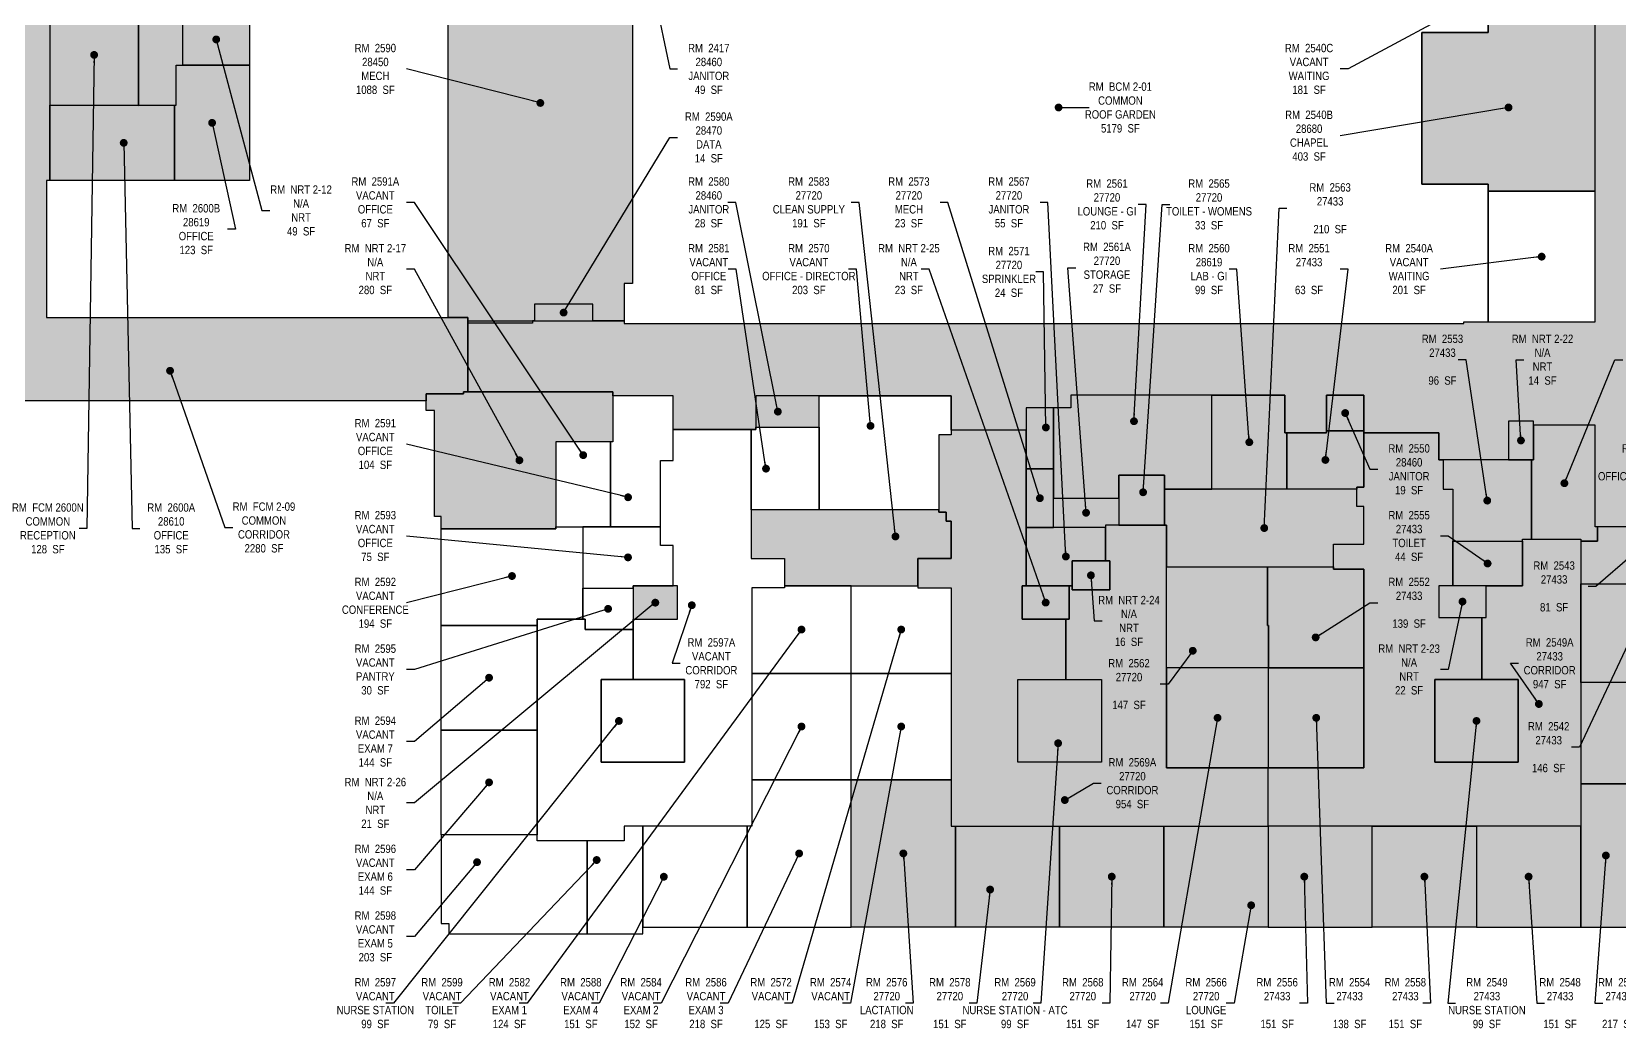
# Model space of a CAD drawing. Header units: inches. Extents: x -4222 to 2607, y 4310 to 7189.
# Drawn here: x -1211 to 1074, y 4310 to 5744 of the extents above; entities that cross this region are included whole.
import ezdxf

# ---------------------------------------------------------------- set-up
doc = ezdxf.new("R2010")
doc.units = ezdxf.units.IN
doc.header["$MEASUREMENT"] = 0
for name, color, linetype in [('0-LABEL', 3, 'Continuous'), ('1-NRT', 200, 'Continuous'), ('1-NRT-PTN', 253, 'Continuous'), ('2-BCM', 140, 'Continuous'), ('3-FCM', 190, 'Continuous'), ('3-FCM-PTN', 9, 'Continuous'), ('4-OCC', 6, 'Continuous'), ('4-OCC-PTN', 95, 'Continuous'), ('4-VACANT', 60, 'Continuous')]:
    doc.layers.add(name, color=color, linetype=linetype)
doc.styles.add('ArialN', font='ARIALN.TTF')
doc.dimstyles.new('AB-120', dxfattribs={"dimscale": 120, "dimtxt": 0.125, "dimasz": 0.09375, "dimexe": 0.0625, "dimexo": 0.125, "dimgap": 0.375, "dimtad": 0, "dimtih": 1, "dimtoh": 1, "dimdec": 4, "dimrnd": 0.0625, "dimzin": 0, "dimdsep": 46, "dimlunit": 4, "dimtxsty": 'ArialN', "dimblk": 'ARCHTICK', "dimcen": 0.09375, "dimclrd": 256, "dimclre": 256, "dimclrt": 256, "dimadec": 0, "dimazin": 0, "dimtfac": 1, "dimtdec": 4, "dimtofl": 0, "dimtmove": 2, "dimatfit": 3, "dimldrblk": 'DOT', "dimfxl": 0, "dimfrac": 2, "dimtolj": 1, "dimtzin": 0, "dimlwd": -1, "dimlwe": -1, "dimarcsym": 0})

# ---------------------------------------------------------------- blocks, each defined once
blk = doc.blocks.new('_ArchTick')
at = {"const_width": 0.15}
blk.add_lwpolyline([(-0.5, -0.5), (0.5, 0.5)], dxfattribs=at)
blk = doc.blocks.new('_Dot')
at = {"lineweight": -2}
blk.add_line((-0.5, 0), (-1, 0), dxfattribs=at)
at = {"const_width": 0.5}
blk.add_lwpolyline([(-0.25, 0, 1), (0.25, 0, 1)], format="xyb", close=True, dxfattribs=at)

msp = doc.modelspace()

# ---------------------------------------------------------------- hatches: boundary and pattern name
at = {"layer": '1-NRT-PTN'}
for points in [[(-897.8, 5695.5), (-993.8, 5695.5), (-993.8, 5769.5), (-897.8, 5769.5)], [(-622.1, 5028.5), (-622.1, 5046.3), (-631.8, 5046.3), (-631.8, 5198.5), (-643.8, 5198.5), (-643.8, 5222.5), (-589.8, 5222.5), (-589.8, 5225.5), (-375.1, 5225.5), (-375.1, 5153.5), (-457.1, 5153.5), (-457.1, 5028.5)], [(950.2, 5127.5), (950.2, 5183.5), (914.2, 5183.5), (914.2, 5127.5)], [(340.2, 4982.5), (286.2, 4982.5), (286.2, 4940.5), (340.2, 4940.5)], [(-282.1, 4898.2), (-282.1, 4946.2), (-345.6, 4946.2), (-345.6, 4898.2)], [(214.2, 4946.5), (214.2, 4898.2), (281.9, 4898.2), (281.9, 4946.5)], [(881.9, 4946.5), (814.2, 4946.5), (814.2, 4900.8), (881.9, 4900.8)]]:
    msp.add_hatch(color=256, dxfattribs=at).paths.add_polyline_path(points)
at = {"layer": '3-FCM-PTN'}
for points in [[(1150.2, 5945.5), (1144.2, 5945.5), (1144.2, 5737.6), (1174.2, 5737.6), (1174.2, 5626.5), (1180.2, 5626.5), (1180.2, 5514.5), (1147.2, 5514.5), (1147.2, 5322.3), (1143.8, 5322.3), (1143.8, 5137.5), (1195.3, 5137.5), (1195.3, 5031.5), (1039.2, 5031.5), (1039.2, 5177.5), (950.2, 5177.5), (950.2, 5183.5), (914.2, 5183.5), (914.2, 5127.5), (814.2, 5127.5), (814.2, 5166.5), (706.2, 5166.5), (706.2, 5220.5), (652.2, 5220.5), (652.2, 5166.5), (592.2, 5166.5), (592.2, 5220.5), (284.2, 5220.5), (284.2, 5202.5), (220.2, 5202.5), (220.2, 5170.5), (112.2, 5170.5), (112.2, 5219.5), (-169.1, 5219.5), (-169.1, 5171.5), (-288.1, 5171.5), (-288.1, 5219.5), (-375.1, 5219.5), (-375.1, 5225.5), (-583.8, 5225.5), (-583.8, 5327.5), (-358.8, 5327.5), (-358.8, 5323.8), (850.2, 5323.8), (850.2, 5326), (1039.2, 5326), (1039.2, 6080.5), (1150.2, 6080.5)], [(-1057.8, 5782.5), (-1057.8, 5637.8), (-1003.3, 5637.8), (-1003.3, 5695.5), (-993.8, 5695.5), (-993.8, 5769.5), (-1003.3, 5769.5), (-1003.3, 5891), (-1095.9, 5891), (-1095.9, 5883.4), (-1185.3, 5883.4), (-1185.3, 5782.5)], [(-1185.3, 5782.5), (-1185.3, 5637.8), (-1057.8, 5637.8), (-1057.8, 5782.5)]]:
    msp.add_hatch(color=256, dxfattribs=at).paths.add_polyline_path(points)
h = msp.add_hatch(color=256, dxfattribs=at)
edge = h.paths.add_edge_path()
edge.add_line((-2394.8, 5869.9), (-2333.3, 5869.9))
edge.add_line((-2333.3, 5869.9), (-2333.3, 5882.9))
edge.add_line((-2333.3, 5882.9), (-1949.8, 5882.9))
edge.add_line((-1949.8, 5882.9), (-1949.8, 5869.9))
edge.add_line((-1949.8, 5869.9), (-1881.4, 5869.9))
edge.add_line((-1881.4, 5869.9), (-1881.4, 5883.4))
edge.add_line((-1881.4, 5883.4), (-1251.2, 5883.4))
edge.add_line((-1251.2, 5883.4), (-1251.2, 5892.6))
edge.add_line((-1251.2, 5892.6), (-1182.6, 5892.6))
edge.add_line((-1182.6, 5892.6), (-1182.6, 5883.4))
edge.add_line((-1182.6, 5883.4), (-1185.3, 5883.4))
edge.add_line((-1185.3, 5883.4), (-1185.3, 5782.5))
edge.add_line((-1185.3, 5782.5), (-1185.3, 5529.5))
edge.add_line((-1185.3, 5529.5), (-1190.3, 5529.5))
edge.add_line((-1190.3, 5529.5), (-1190.3, 5332.5))
edge.add_line((-1190.3, 5332.5), (-583.8, 5332.5))
edge.add_line((-583.8, 5332.5), (-583.8, 5225.5))
edge.add_line((-583.8, 5225.5), (-589.8, 5225.5))
edge.add_line((-589.8, 5225.5), (-589.8, 5222.5))
edge.add_line((-589.8, 5222.5), (-643.8, 5222.5))
edge.add_line((-643.8, 5222.5), (-643.8, 5212.5))
edge.add_line((-643.8, 5212.5), (-1286.3, 5212.5))
edge.add_line((-1286.3, 5212.5), (-1286.3, 5528.2))
edge.add_line((-1286.3, 5528.2), (-1291.3, 5528.2))
edge.add_line((-1291.3, 5528.2), (-1291.3, 5755.4))
edge.add_arc((-1313.8, 5751.6), 22.8, 9.5216, 91.3591)
edge.add_line((-1314.3, 5774.4), (-1881.4, 5774.4))
edge.add_line((-1881.4, 5774.4), (-1881.4, 5786.9))
edge.add_line((-1881.4, 5786.9), (-1949.8, 5786.9))
edge.add_line((-1949.8, 5786.9), (-1949.8, 5773.9))
edge.add_line((-1949.8, 5773.9), (-2333.3, 5773.9))
edge.add_line((-2333.3, 5773.9), (-2333.3, 5786.9))
edge.add_line((-2333.3, 5786.9), (-2394.8, 5786.9))
edge.add_line((-2394.8, 5786.9), (-2394.8, 5869.9))
at = {"layer": '4-OCC-PTN'}
for color, points in [(55, [(-611.8, 5332.5), (-611.8, 5927.5), (-346.8, 5927.5), (-346.8, 5381.5), (-358.8, 5381.5), (-358.8, 5327.5), (-403.8, 5327.5), (-403.8, 5351.5), (-487.8, 5351.5), (-487.8, 5327.5), (-490.8, 5327.5), (-490.8, 5324.5), (-583.8, 5324.5), (-583.8, 5332.5)]), (132, [(1039.2, 5755.2), (884.9, 5755.2), (884.9, 5753.3), (884.9, 5742.6), (789.4, 5742.6), (789.4, 5524.4), (884.9, 5524.4), (884.9, 5514), (1039.2, 5514)]), (181, [(-1003.3, 5695.5), (-897.8, 5695.5), (-897.8, 5529.5), (-1005.8, 5529.5), (-1005.8, 5637.8), (-1003.3, 5637.8)]), (31, [(-1005.8, 5637.8), (-1005.8, 5529.5), (-1185.3, 5529.5), (-1185.3, 5637.8), (-1057.8, 5637.5), (-1038.3, 5637.8)]), (62, [(-487.8, 5351.5), (-487.8, 5327.5), (-403.8, 5327.5), (-403.8, 5351.5)]), (201, [(-169.1, 5219.5), (-169.1, 5174.5), (-78.1, 5174.5), (-78.1, 5219.5)]), (33, [(487.2, 5220.5), (284.2, 5220.5), (284.2, 5202.5), (259.2, 5202.5), (259.2, 5072.5), (353.2, 5072.5), (353.2, 5105.5), (419.2, 5105.5), (419.2, 5085.5), (487.2, 5085.5)]), (181, [(595.2, 5166.5), (595.2, 5085.5), (487.2, 5085.5), (487.2, 5220.5), (592.2, 5220.5), (592.2, 5166.5)]), (201, [(706.2, 5220.5), (706.2, 5169.5), (652.2, 5169.5), (652.2, 5220.5)]), (33, [(259.2, 5202.5), (220.2, 5202.5), (220.2, 5114.5), (259.2, 5114.5)]), (33, [(220.2, 5114.5), (220.2, 5030.5), (259.2, 5030.5), (259.2, 5114.5)]), (33, [(419.2, 5105.5), (353.2, 5105.5), (353.2, 5033.5), (419.2, 5033.5)]), (33, [(104.9, 5052.5), (94.2, 5052.5), (94.2, 5055.5), (-175.8, 5055.5), (-175.8, 4985.5), (-127.8, 4985.5), (-127.8, 4946.5), (64.2, 4946.5), (64.2, 4985.5), (112.2, 4985.5), (112.2, 5039.5), (104.9, 5039.5)]), (33, [(353.2, 5033.5), (334.2, 5033.5), (334.2, 5030.5), (259.2, 5030.5), (259.2, 5072.5), (353.2, 5072.5)]), (33, [(334.2, 4982.5), (334.2, 5030.5), (220.2, 5030.5), (220.2, 4946.5), (286.2, 4946.5), (286.2, 4982.5)]), (33, [(422.2, 4828.5), (422.2, 4973.5), (567.2, 4973.5), (567.2, 4889.5), (568.7, 4889.5), (568.7, 4828.5)]), (33, [(568.7, 4684.5), (568.7, 4828.5), (422.2, 4828.5), (422.2, 4684.5)]), (33, [(208.2, 4811.5), (328.2, 4811.5), (328.2, 4692.5), (208.2, 4692.5)]), (33, [(-31.8, 4667.5), (112.2, 4667.5), (112.2, 4600.7), (118.2, 4600.7), (118.2, 4455.3), (-31.8, 4455.3)]), (33, [(118.2, 4600.7), (268.2, 4600.7), (268.2, 4455.3), (118.2, 4455.3)]), (33, [(418.2, 4455.3), (268.2, 4455.3), (268.2, 4600.7), (418.2, 4600.7)]), (33, [(418.2, 4600.7), (568.2, 4600.7), (568.2, 4455.3), (418.2, 4455.3)])]:
    msp.add_hatch(color=color, dxfattribs=at).paths.add_polyline_path(points)
h = msp.add_hatch(color=33, dxfattribs=at)
h.dxf.hatch_style = 1
h.paths.add_polyline_path([(220.2, 4946.5), (220.2, 5170.5), (112.2, 5170.5), (112.2, 5163.5), (94.2, 5163.5), (94.2, 5052.5), (104.9, 5052.5), (104.9, 5039.5), (112.2, 5039.5), (112.2, 4985.5), (64.2, 4985.5), (64.2, 4943.5), (112.2, 4943.5), (112.2, 4600.7), (568.2, 4600.7), (568.2, 4684.5), (422.2, 4684.5), (422.2, 5033.5), (334.2, 5033.5), (334.2, 4982.5), (340.2, 4982.5), (340.2, 4940.5), (286.2, 4940.5), (286.2, 4946.5), (281.9, 4946.5), (281.9, 4898.2), (277.2, 4898.2), (277.2, 4811.5), (328.2, 4811.5), (328.2, 4692.5), (208.2, 4692.5), (208.2, 4811.5), (277.1, 4811.5), (277.1, 4898.2), (214.2, 4898.2), (214.2, 4946.5)])
h = msp.add_hatch(color=245, dxfattribs=at)
h.dxf.hatch_style = 1
h.paths.add_polyline_path([(875.9, 4900.8), (814.2, 4900.8), (814.2, 4946.5), (834.2, 4946.5), (834.2, 5085.5), (820.2, 5085.5), (820.2, 5127.5), (814.2, 5127.5), (814.2, 5166.5), (706.2, 5166.5), (706.2, 5088.5), (696.2, 5088.5), (696.2, 5060.5), (706.2, 5060.5), (706.2, 5006.5), (662.2, 5006.5), (662.2, 4970.5), (706.2, 4970.5), (706.2, 4684.5), (568.2, 4684.5), (568.2, 4600.7), (1018.2, 4600.7), (1018.2, 5013.5), (934.2, 5013.5), (934.2, 4946.5), (881.9, 4946.5), (881.9, 4900.8), (875.9, 4900.8), (875.9, 4811.5), (928.2, 4811.5), (928.2, 4692.5), (808.2, 4692.5), (808.2, 4811.5), (875.9, 4811.5)])
h = msp.add_hatch(color=245, dxfattribs=at)
h.dxf.hatch_style = 1
h.paths.add_polyline_path([(706.2, 5169.5), (652.2, 5169.5), (652.2, 5166.5), (595.2, 5166.5), (595.2, 5085.5), (696.2, 5085.5), (696.2, 5088.5), (706.2, 5088.5)])
h = msp.add_hatch(color=245, dxfattribs=at)
h.dxf.hatch_style = 1
h.paths.add_polyline_path([(1039.2, 5177.5), (950.2, 5177.5), (950.2, 5127.5), (947.2, 5127.5), (947.2, 5013.5), (1018.2, 5013.5), (1018.2, 5010.5), (1042.2, 5010.5), (1042.2, 5031.5), (1039.2, 5031.5)])
h = msp.add_hatch(color=245, dxfattribs=at)
h.dxf.hatch_style = 1
h.paths.add_polyline_path([(947.2, 5127.5), (820.2, 5127.5), (820.2, 5085.5), (834.2, 5085.5), (834.2, 5010.5), (934.2, 5010.5), (934.2, 5013.5), (947.2, 5013.5)])
h = msp.add_hatch(color=245, dxfattribs=at)
h.dxf.hatch_style = 1
h.paths.add_polyline_path([(662.2, 5006.5), (706.2, 5006.5), (706.2, 5060.5), (696.2, 5060.5), (696.2, 5085.5), (419.2, 5085.5), (419.2, 5033.5), (422.2, 5033.5), (422.2, 4973.5), (662.2, 4973.5)])
h = msp.add_hatch(color=245, dxfattribs=at)
h.dxf.hatch_style = 1
h.paths.add_polyline_path([(1166, 5031.5), (1042.2, 5031.5), (1042.2, 5010.5), (1018.2, 5010.5), (1018.2, 4949.5), (1166, 4949.5)])
h = msp.add_hatch(color=245, dxfattribs=at)
h.dxf.hatch_style = 1
h.paths.add_polyline_path([(934.2, 5010.5), (834.2, 5010.5), (834.2, 4946.5), (934.2, 4946.5)])
h = msp.add_hatch(color=245, dxfattribs=at)
h.dxf.hatch_style = 1
h.paths.add_polyline_path([(706.2, 4970.5), (662.2, 4970.5), (662.2, 4973.5), (567.2, 4973.5), (567.2, 4889.5), (568.7, 4889.5), (568.7, 4828.5), (706.2, 4828.5)])
h = msp.add_hatch(color=245, dxfattribs=at)
h.dxf.hatch_style = 1
h.paths.add_polyline_path([(1169.1, 4879.5), (1161.2, 4879.5), (1161.2, 4932.5), (1166, 4932.5), (1166, 4949.5), (1018.2, 4949.5), (1018.2, 4807.1), (1169.1, 4807.1)])
h = msp.add_hatch(color=245, dxfattribs=at)
h.dxf.hatch_style = 1
h.paths.add_polyline_path([(706.2, 4828.5), (568.7, 4828.5), (568.7, 4684.5), (706.2, 4684.5)])
h = msp.add_hatch(color=245, dxfattribs=at)
h.dxf.hatch_style = 1
h.paths.add_polyline_path([(928.2, 4811.5), (875.9, 4811.5), (808.2, 4811.5), (808.2, 4692.5), (928.2, 4692.5)])
h = msp.add_hatch(color=245, dxfattribs=at)
h.dxf.hatch_style = 1
h.paths.add_polyline_path([(1169.1, 4807.1), (1018.2, 4807.1), (1018.2, 4661.5), (1169, 4661.5)])
h = msp.add_hatch(color=245, dxfattribs=at)
h.dxf.hatch_style = 1
h.paths.add_polyline_path([(1169.5, 4661.5), (1018.2, 4661.5), (1018.2, 4600.7), (1018.2, 4455.3), (1169.5, 4455.3)])
h = msp.add_hatch(color=245, dxfattribs=at)
h.dxf.hatch_style = 1
h.paths.add_polyline_path([(718.2, 4600.7), (568.2, 4600.7), (568.2, 4455.3), (718.2, 4455.3)])
h = msp.add_hatch(color=245, dxfattribs=at)
h.dxf.hatch_style = 1
h.paths.add_polyline_path([(868.2, 4600.7), (718.2, 4600.7), (718.2, 4455.3), (868.2, 4455.3)])
h = msp.add_hatch(color=245, dxfattribs=at)
h.dxf.hatch_style = 1
h.paths.add_polyline_path([(1018.2, 4600.7), (868.2, 4600.7), (868.2, 4455.3), (1018.2, 4455.3)])

# ---------------------------------------------------------------- linework, layer by layer
at = {"layer": '1-NRT'}
for points in [[(-897.8, 5695.5), (-993.8, 5695.5), (-993.8, 5769.5), (-897.8, 5769.5)], [(-622.1, 5028.5), (-622.1, 5046.3), (-631.8, 5046.3), (-631.8, 5198.5), (-643.8, 5198.5), (-643.8, 5222.5), (-589.8, 5222.5), (-589.8, 5225.5), (-375.1, 5225.5), (-375.1, 5153.5), (-457.1, 5153.5), (-457.1, 5028.5)], [(881.9, 4946.5), (814.2, 4946.5), (814.2, 4900.8), (881.9, 4900.8)]]:
    msp.add_lwpolyline(points, close=True, dxfattribs=at)
for points in [[(950.2, 5127.5), (950.2, 5183.5), (914.2, 5183.5), (914.2, 5127.5), (950.2, 5127.5)], [(340.2, 4982.5), (286.2, 4982.5), (286.2, 4940.5), (340.2, 4940.5), (340.2, 4982.5)], [(-282.1, 4898.2), (-282.1, 4946.2), (-282.1, 4946.2), (-345.6, 4946.2), (-345.6, 4946.2), (-345.6, 4898.2), (-282.1, 4898.2)], [(214.2, 4946.5), (214.2, 4898.2), (281.9, 4898.2), (281.9, 4946.5), (214.2, 4946.5)]]:
    msp.add_lwpolyline(points, dxfattribs=at)
at = {"layer": '2-BCM'}
msp.add_lwpolyline([(-346.8, 5945.5), (-346.8, 5945.5), (-346.8, 5945.5), (-346.8, 5381.5), (-358.8, 5381.5), (-358.8, 5323.8), (850.2, 5323.8), (850.2, 5326), (884.9, 5326), (884.9, 5524.4), (789.4, 5524.4), (789.4, 5742.6), (884.9, 5742.6), (885, 5924.6), (892.2, 5924.6), (892.2, 5945.5), (-346.8, 5945.5)], dxfattribs=at)
at = {"layer": '3-FCM'}
for points in [[(1195.3, 5031.5), (1039.2, 5031.5), (1039.2, 5177.5), (950.2, 5177.5), (950.2, 5183.5), (914.2, 5183.5), (914.2, 5127.5), (814.2, 5127.5), (814.2, 5166.5), (706.2, 5166.5), (706.2, 5220.5), (652.2, 5220.5), (652.2, 5166.5), (592.2, 5166.5), (592.2, 5220.5), (284.2, 5220.5), (284.2, 5202.5), (220.2, 5202.5), (220.2, 5170.5), (112.2, 5170.5), (112.2, 5219.5), (-169.1, 5219.5), (-169.1, 5171.5), (-288.1, 5171.5), (-288.1, 5219.5), (-375.1, 5219.5), (-375.1, 5225.5), (-583.8, 5225.5), (-583.8, 5327.5), (-358.8, 5327.5), (-358.8, 5327.5), (-358.8, 5323.8), (-358.8, 5323.8), (850.2, 5323.8), (850.2, 5326), (1039.2, 5326), (1039.2, 6080.5)], [(-1251.2, 5892.6), (-1182.6, 5892.6), (-1182.6, 5883.4), (-1185.3, 5883.4), (-1185.3, 5782.5), (-1185.3, 5529.5), (-1190.3, 5529.5), (-1190.3, 5332.5), (-583.8, 5332.5), (-583.8, 5225.5), (-589.8, 5225.5), (-589.8, 5222.5), (-643.8, 5222.5), (-643.8, 5212.5), (-1286.3, 5212.5)], [(-1185.3, 5782.5), (-1185.3, 5637.8), (-1057.8, 5637.8), (-1057.8, 5782.5), (-1185.3, 5782.5)]]:
    msp.add_lwpolyline(points, dxfattribs=at)
msp.add_lwpolyline([(-1057.8, 5782.5), (-1057.8, 5637.8), (-1003.3, 5637.8), (-1003.3, 5695.5), (-993.8, 5695.5), (-993.8, 5769.5), (-1003.3, 5769.5), (-1003.3, 5891), (-1095.9, 5891), (-1095.9, 5883.4), (-1185.3, 5883.4), (-1185.3, 5782.5)], close=True, dxfattribs=at)
at = {"layer": '3-FCM-PTN'}
for points in [[(-271.8, 4811.5), (-391.8, 4811.5), (-391.8, 4692.5), (-271.8, 4692.5)], [(220.2, 4811.5), (328.2, 4811.5), (328.2, 4692.5), (208.2, 4692.5), (208.2, 4811.5)]]:
    msp.add_lwpolyline(points, close=True, dxfattribs=at)
msp.add_lwpolyline([(808.2, 4811.5), (928.2, 4811.5), (928.2, 4692.5), (808.2, 4692.5), (808.2, 4811.5)], dxfattribs=at)
at = {"layer": '4-OCC'}
for points in [[(-611.8, 5332.5), (-611.8, 5332.5), (-611.8, 5332.5), (-611.8, 5927.5), (-611.8, 5927.5), (-611.8, 5927.5), (-346.8, 5927.5), (-346.8, 5381.5), (-358.8, 5381.5), (-358.8, 5327.5), (-403.8, 5327.5), (-403.8, 5351.5), (-403.8, 5351.5), (-487.8, 5351.5), (-487.8, 5327.5), (-490.8, 5327.5), (-490.8, 5324.5), (-583.8, 5324.5), (-583.8, 5332.5), (-611.8, 5332.5)], [(1039.2, 5755.2), (884.9, 5755.2), (884.9, 5753.3), (884.9, 5753.3), (884.9, 5742.6), (789.4, 5742.6), (789.4, 5524.4), (884.9, 5524.4), (884.9, 5514), (884.9, 5514), (884.9, 5514), (1039.2, 5514)], [(220.2, 4946.5), (220.2, 5170.5), (112.2, 5170.5), (112.2, 5163.5), (94.2, 5163.5), (94.2, 5052.5), (104.9, 5052.5), (104.9, 5039.5), (112.2, 5039.5), (112.2, 4985.5), (64.2, 4985.5), (64.2, 4943.5), (112.2, 4943.5), (112.2, 4600.7), (568.2, 4600.7), (568.2, 4684.5), (422.2, 4684.5), (422.2, 5033.5), (334.2, 5033.5), (334.2, 4982.5), (340.2, 4982.5), (340.2, 4940.5), (286.2, 4940.5), (286.2, 4946.5), (281.9, 4946.5), (281.9, 4898.2), (277.2, 4898.2), (277.2, 4811.5), (328.2, 4811.5), (328.2, 4692.5), (208.2, 4692.5), (208.2, 4811.5), (277.1, 4811.5), (277.1, 4898.2), (214.2, 4898.2), (214.2, 4946.5)], [(820.2, 5085.5), (834.2, 5085.5), (834.2, 4946.5), (814.2, 4946.5), (814.2, 4900.8), (875.9, 4900.8), (875.9, 4811.5), (808.2, 4811.5), (808.2, 4692.5), (928.2, 4692.5), (928.2, 4811.5), (875.9, 4811.5), (875.9, 4900.8), (881.9, 4900.8), (881.9, 4946.5), (934.2, 4946.5), (934.2, 5013.5), (1018.2, 5013.5), (1018.2, 4600.7), (568.2, 4600.7), (568.2, 4684.5), (706.2, 4684.5), (706.2, 4970.5), (662.2, 4970.5), (662.2, 5006.5), (706.2, 5006.5), (706.2, 5060.5), (696.2, 5060.5), (696.2, 5088.5), (706.2, 5088.5), (706.2, 5166.5), (814.2, 5166.5), (814.2, 5127.5), (820.2, 5127.5)], [(947.2, 5127.5), (947.2, 5013.5), (1018.2, 5013.5), (1018.2, 5013.5), (1018.2, 5010.5), (1042.2, 5010.5), (1042.2, 5031.5), (1039.2, 5031.5), (1039.2, 5177.5), (950.2, 5177.5), (950.2, 5127.5)], [(820.2, 5085.5), (834.2, 5085.5), (834.2, 5010.5), (934.2, 5010.5), (934.2, 5013.5), (947.2, 5013.5), (947.2, 5127.5), (820.2, 5127.5)], [(419.2, 5105.5), (353.2, 5105.5), (353.2, 5033.5), (419.2, 5033.5)], [(662.2, 5006.5), (706.2, 5006.5), (706.2, 5060.5), (696.2, 5060.5), (696.2, 5085.5), (419.2, 5085.5), (419.2, 5033.5), (422.2, 5033.5), (422.2, 4973.5), (662.2, 4973.5)], [(104.9, 5052.5), (94.2, 5052.5), (94.2, 5055.5), (-175.8, 5055.5), (-175.8, 4985.5), (-127.8, 4985.5), (-127.8, 4946.5), (64.2, 4946.5), (64.2, 4985.5), (112.2, 4985.5), (112.2, 5039.5), (104.9, 5039.5)], [(1042.2, 5031.5), (1042.2, 5010.5), (1018.2, 5010.5), (1018.2, 4949.5), (1166, 4949.5), (1166, 5031.5)], [(834.2, 5010.5), (934.2, 5010.5), (934.2, 4946.5), (834.2, 4946.5)], [(422.2, 4828.5), (422.2, 4973.5), (567.2, 4973.5), (567.2, 4889.5), (568.7, 4889.5), (568.7, 4828.5)], [(1161.2, 4932.5), (1161.2, 4879.5), (1169.1, 4879.5), (1169.1, 4807.1), (1018.2, 4807.1), (1018.2, 4949.5), (1166, 4949.5), (1166, 4932.5)], [(568.7, 4684.5), (568.7, 4828.5), (422.2, 4828.5), (422.2, 4684.5)], [(568.7, 4684.5), (568.7, 4828.5), (706.2, 4828.5), (706.2, 4684.5)], [(808.2, 4811.5), (808.2, 4692.5), (928.2, 4692.5), (928.2, 4811.5)], [(-31.8, 4667.5), (112.2, 4667.5), (112.2, 4600.7), (118.2, 4600.7), (118.2, 4455.3), (-31.8, 4455.3)], [(1018.2, 4455.3), (1169.5, 4455.3), (1169.5, 4661.5), (1018.2, 4661.5), (1018.2, 4600.7), (1018.2, 4600.7)], [(118.2, 4600.7), (268.2, 4600.7), (268.2, 4455.3), (118.2, 4455.3)], [(418.2, 4455.3), (268.2, 4455.3), (268.2, 4600.7), (418.2, 4600.7)], [(418.2, 4600.7), (568.2, 4600.7), (568.2, 4455.3), (418.2, 4455.3)], [(568.2, 4455.3), (718.2, 4455.3), (718.2, 4600.7), (568.2, 4600.7)], [(718.2, 4600.7), (868.2, 4600.7), (868.2, 4455.3), (718.2, 4455.3)], [(868.2, 4455.3), (1018.2, 4455.3), (1018.2, 4600.7), (868.2, 4600.7)]]:
    msp.add_lwpolyline(points, close=True, dxfattribs=at)
for points in [[(-1003.3, 5695.5), (-897.8, 5695.5), (-897.8, 5529.5), (-1005.8, 5529.5), (-1005.8, 5637.8), (-1003.3, 5637.8), (-1003.3, 5695.5)], [(-1005.8, 5637.8), (-1005.8, 5529.5), (-1185.3, 5529.5), (-1185.3, 5637.8), (-1185.3, 5637.8), (-1185.3, 5637.8), (-1057.8, 5637.5), (-1038.3, 5637.8), (-1005.8, 5637.8)], [(-487.8, 5351.5), (-487.8, 5327.5), (-403.8, 5327.5), (-403.8, 5351.5), (-487.8, 5351.5)], [(-169.1, 5219.5), (-169.1, 5174.5), (-169.1, 5174.5), (-78.1, 5174.5), (-78.1, 5219.5), (-169.1, 5219.5)], [(487.2, 5220.5), (284.2, 5220.5), (284.2, 5202.5), (259.2, 5202.5), (259.2, 5202.5), (259.2, 5072.5), (353.2, 5072.5), (353.2, 5105.5), (419.2, 5105.5), (419.2, 5085.5), (487.2, 5085.5), (487.2, 5220.5)], [(595.2, 5166.5), (595.2, 5085.5), (487.2, 5085.5), (487.2, 5085.5), (487.2, 5220.5), (592.2, 5220.5), (592.2, 5166.5), (595.2, 5166.5)], [(706.2, 5220.5), (706.2, 5169.5), (652.2, 5169.5), (652.2, 5220.5), (706.2, 5220.5)], [(259.2, 5202.5), (220.2, 5202.5), (220.2, 5114.5), (220.2, 5114.5), (259.2, 5114.5), (259.2, 5202.5)], [(696.2, 5085.5), (595.2, 5085.5), (595.2, 5085.5), (595.2, 5166.5), (652.2, 5166.5), (652.2, 5169.5), (706.2, 5169.5), (706.2, 5088.5), (696.2, 5088.5), (696.2, 5085.5)], [(220.2, 5114.5), (220.2, 5030.5), (220.2, 5030.5), (259.2, 5030.5), (259.2, 5114.5), (220.2, 5114.5)], [(353.2, 5033.5), (334.2, 5033.5), (334.2, 5030.5), (259.2, 5030.5), (259.2, 5030.5), (259.2, 5072.5), (259.2, 5072.5), (353.2, 5072.5), (353.2, 5033.5)], [(334.2, 4982.5), (334.2, 5030.5), (220.2, 5030.5), (220.2, 4946.5), (220.2, 4946.5), (286.2, 4946.5), (286.2, 4982.5), (334.2, 4982.5)], [(706.2, 4828.5), (568.7, 4828.5), (568.7, 4889.5), (567.2, 4889.5), (567.2, 4973.5), (662.2, 4973.5), (662.2, 4970.5), (706.2, 4970.5), (706.2, 4828.5)], [(208.2, 4811.5), (328.2, 4811.5), (328.2, 4692.5), (208.2, 4692.5), (208.2, 4811.5)], [(1018.2, 4807.1), (1018.2, 4661.5), (1169, 4661.5), (1169.1, 4807.1), (1018.2, 4807.1)]]:
    msp.add_lwpolyline(points, dxfattribs=at)
at = {"layer": '4-VACANT'}
for points in [[(1039.2, 5514), (884.9, 5514), (884.9, 5326), (1039.2, 5326), (1039.2, 5514)], [(-288.1, 5219.5), (-375.1, 5219.5), (-375.1, 5153.5), (-378.1, 5153.5), (-378.1, 5031.5), (-306.1, 5031.5), (-306.1, 5126.5), (-288.1, 5126.5), (-288.1, 5219.5)], [(94.2, 5055.5), (-78.1, 5055.5), (-78.1, 5055.5), (-78.1, 5219.5), (112.2, 5219.5), (112.2, 5163.5), (94.2, 5163.5), (94.2, 5055.5)], [(-169.1, 5174.5), (-78.1, 5174.5), (-78.1, 5055.5), (-175.8, 5055.5), (-175.8, 5171.5), (-169.1, 5171.5), (-169.1, 5174.5)], [(-378.1, 5153.5), (-457.1, 5153.5), (-457.1, 5031.5), (-378.1, 5031.5), (-378.1, 5153.5)], [(-457.1, 5031.5), (-418.1, 5031.5), (-418.1, 4898.5), (-484.1, 4898.5), (-484.1, 4889.5), (-622.1, 4889.5), (-622.1, 5028.5), (-457.1, 5028.5), (-457.1, 5031.5)], [(-418.1, 5031.5), (-418.1, 4943.2), (-345.6, 4943.2), (-345.6, 4946.2), (-288.1, 4946.2), (-288.1, 5004.2), (-306.1, 5004.2), (-306.1, 5031.5), (-306.1, 5031.5), (-418.1, 5031.5)], [(-174.9, 4820.5), (-174.9, 4667.5), (-31.8, 4667.5), (-31.8, 4820.5), (-174.9, 4820.5)], [(112.2, 4820.5), (112.2, 4667.5), (-31.8, 4667.5), (-31.8, 4820.5), (112.2, 4820.5)]]:
    msp.add_lwpolyline(points, dxfattribs=at)
for points in [[(-288.1, 5126.5), (-288.1, 5171.5), (-175.8, 5171.5), (-175.8, 4985.5), (-127.8, 4985.5), (-127.8, 4943.5), (-174.9, 4943.5), (-174.9, 4600.5), (-358.8, 4600.5), (-358.8, 4579.3), (-484.1, 4579.3), (-484.1, 4898.5), (-414.8, 4898.5), (-414.8, 4883.5), (-345.6, 4883.5), (-345.6, 4811.5), (-391.8, 4811.5), (-391.8, 4692.5), (-271.8, 4692.5), (-271.8, 4811.5), (-345.6, 4811.5), (-345.6, 4898.2), (-282.1, 4898.2), (-282.1, 4946.2), (-288.1, 4946.2), (-288.1, 5004.2), (-306.1, 5004.2), (-306.1, 5126.5)], [(-345.6, 4943.2), (-345.6, 4883.5), (-414.8, 4883.5), (-414.8, 4898.5), (-418.1, 4898.5), (-418.1, 4943.2)], [(-174.9, 4943.5), (-174.9, 4943.5), (-174.9, 4820.5), (-31.8, 4820.5), (-31.8, 4946.5), (-127.8, 4946.5), (-127.8, 4943.5)], [(112.2, 4943.5), (112.2, 4943.5), (112.2, 4820.5), (-31.8, 4820.5), (-31.8, 4946.5), (64.2, 4946.5), (64.2, 4943.5)], [(-484.1, 4738.9), (-622.1, 4738.9), (-622.1, 4889.5), (-484.1, 4889.5)], [(-391.8, 4811.5), (-271.8, 4811.5), (-271.8, 4692.5), (-391.8, 4692.5)], [(-622.1, 4738.9), (-484.1, 4738.9), (-484.1, 4588.3), (-622.1, 4588.3)], [(-31.8, 4667.5), (-174.9, 4667.5), (-174.9, 4600.5), (-181.8, 4600.5), (-181.8, 4455.3), (-31.8, 4455.3)], [(-331.8, 4600.5), (-358.8, 4600.5), (-358.8, 4579.3), (-412.1, 4579.3), (-412.1, 4445.5), (-331.8, 4445.5)], [(-181.8, 4600.5), (-331.8, 4600.5), (-331.8, 4455.3), (-181.8, 4455.3)], [(-412.1, 4579.3), (-484.1, 4579.3), (-484.1, 4588.3), (-622.1, 4588.3), (-622.1, 4460.5), (-610.8, 4460.5), (-610.8, 4445.5), (-412.1, 4445.5)]]:
    msp.add_lwpolyline(points, close=True, dxfattribs=at)

# ---------------------------------------------------------------- texts
at = {"layer": '0-LABEL', "char_height": 12, "attachment_point": 5, "style": 'ArialN'}
for s, insert in [('RM  2590\\P28450\\PMECH\\P1088  SF', (-716.8, 5690)), ('RM  2417\\P28460\\PJANITOR\\P49  SF', (-236.8, 5690)), ('RM  2540C\\PVACANT\\PWAITING\\P181  SF', (627.2, 5690)), ('RM  BCM 2-01\\PCOMMON\\PROOF GARDEN\\P5179  SF', (355.6, 5634.5)), ('RM  2590A\\P28470\\PDATA\\P14  SF', (-236.8, 5591.4)), ('RM  2540B\\P28680\\PCHAPEL\\P403  SF', (627.2, 5594)), ('RM  2591A\\PVACANT\\POFFICE\\P67  SF', (-716.8, 5498)), ('RM  2580\\P28460\\PJANITOR\\P28  SF', (-236.8, 5498)), ('RM  2583\\P27720\\PCLEAN SUPPLY\\P191  SF', (-92.8, 5498)), ('RM  2573\\P27720\\PMECH\\P23  SF', (51.2, 5498)), ('RM  2567\\P27720\\PJANITOR\\P55  SF', (195.2, 5498)), ('RM  2561\\P27720\\PLOUNGE - GI\\P210  SF', (336.3, 5495.1)), ('RM  2565\\P27720\\PTOILET - WOMENS\\P33  SF', (483.2, 5495.1)), ('RM  NRT 2-12\\PN/A\\PNRT\\P49  SF', (-823.7, 5486.4)), ('RM  2563\\P27433\\P\\P210  SF', (657.5, 5489.5)), ('RM  2600B\\P28619\\POFFICE\\P123  SF', (-974.6, 5459.5)), ('RM  2561A\\P27720\\PSTORAGE\\P27  SF', (336.3, 5404)), ('RM  NRT 2-17\\PN/A\\PNRT\\P280  SF', (-716.8, 5402)), ('RM  2581\\PVACANT\\POFFICE\\P81  SF', (-236.8, 5402)), ('RM  2570\\PVACANT\\POFFICE - DIRECTOR\\P203  SF', (-92.8, 5402)), ('RM  NRT 2-25\\PN/A\\PNRT\\P23  SF', (51.2, 5402)), ('RM  2571\\P27720\\PSPRINKLER\\P24  SF', (195.2, 5398)), ('RM  2560\\P28619\\PLAB - GI\\P99  SF', (483.2, 5402)), ('RM  2551\\P27433\\P\\P63  SF', (627.2, 5402)), ('RM  2540A\\PVACANT\\PWAITING\\P201  SF', (771.2, 5402)), ('RM  2553\\P27433\\P\\P96  SF', (819.2, 5271.7)), ('RM  NRT 2-22\\PN/A\\PNRT\\P14  SF', (963.2, 5271.7)), ('RM  2591\\PVACANT\\POFFICE\\P104  SF', (-716.8, 5150.4)), ('RM  2550\\P28460\\PJANITOR\\P19  SF', (771.2, 5114)), ('RM  2535\\P27430\\POFFICE - CONSULT\\P92  SF', (1107.2, 5114)), ('RM  FCM 2600N\\PCOMMON\\PRECEPTION\\P128  SF', (-1188.2, 5029)), ('RM  2600A\\P28610\\POFFICE\\P135  SF', (-1010.6, 5029)), ('RM  FCM 2-09\\PCOMMON\\PCORRIDOR\\P2280  SF', (-877.1, 5030.3)), ('RM  2593\\PVACANT\\POFFICE\\P75  SF', (-716.8, 5018)), ('RM  2555\\P27433\\PTOILET\\P44  SF', (771.2, 5018)), ('RM  2543\\P27433\\P\\P81  SF', (979.9, 4945.5)), ('RM  2592\\PVACANT\\PCONFERENCE\\P194  SF', (-716.8, 4922)), ('RM  2552\\P27433\\P\\P139  SF', (771.2, 4922)), ('RM  NRT 2-24\\PN/A\\PNRT\\P16  SF', (368, 4895.8)), ('RM  2597A\\PVACANT\\PCORRIDOR\\P792  SF', (-233.1, 4834.9)), ('RM  2549A\\P27433\\PCORRIDOR\\P947  SF', (973.5, 4834.9)), ('RM  2595\\PVACANT\\PPANTRY\\P30  SF', (-716.8, 4826)), ('RM  NRT 2-23\\PN/A\\PNRT\\P22  SF', (771.2, 4826)), ('RM  2562\\P27720\\P\\P147  SF', (368, 4805)), ('RM  2594\\PVACANT\\PEXAM 7\\P144  SF', (-716.8, 4722.3)), ('RM  2542\\P27433\\P\\P146  SF', (972.1, 4714.2)), ('RM  2569A\\P27720\\PCORRIDOR\\P954  SF', (372.9, 4662.4)), ('RM  NRT 2-26\\PN/A\\PNRT\\P21  SF', (-716.8, 4634)), ('RM  2596\\PVACANT\\PEXAM 6\\P144  SF', (-716.8, 4538)), ('RM  2598\\PVACANT\\PEXAM 5\\P203  SF', (-716.8, 4442)), ('RM  2597\\PVACANT\\PNURSE STATION\\P99  SF', (-716.8, 4346)), ('RM  2599\\PVACANT\\PTOILET\\P79  SF', (-620.8, 4346)), ('RM  2582\\PVACANT\\PEXAM 1\\P124  SF', (-523.7, 4346)), ('RM  2588\\PVACANT\\PEXAM 4\\P151  SF', (-421, 4346)), ('RM  2584\\PVACANT\\PEXAM 2\\P152  SF', (-334.3, 4346)), ('RM  2586\\PVACANT\\PEXAM 3\\P218  SF', (-240.8, 4346)), ('RM  2572\\PVACANT\\P\\P125  SF', (-147.2, 4346)), ('RM  2574\\PVACANT\\P\\P153  SF', (-61.4, 4346)), ('RM  2576\\P27720\\PLACTATION\\P218  SF', (19.3, 4346)), ('RM  2578\\P27720\\P\\P151  SF', (110.1, 4346)), ('RM  2569\\P27720\\PNURSE STATION - ATC\\P99  SF', (204, 4346)), ('RM  2568\\P27720\\P\\P151  SF', (301.5, 4346)), ('RM  2564\\P27720\\P\\P147  SF', (387.7, 4346)), ('RM  2566\\P27720\\PLOUNGE\\P151  SF', (479.1, 4346)), ('RM  2556\\P27433\\P\\P151  SF', (581.3, 4346)), ('RM  2554\\P27433\\P\\P138  SF', (685.6, 4346)), ('RM  2558\\P27433\\P\\P151  SF', (765.8, 4346)), ('RM  2549\\P27433\\PNURSE STATION\\P99  SF', (883.2, 4346)), ('RM  2548\\P27433\\P\\P151  SF', (988.5, 4346)), ('RM  2546\\P27433\\P\\P217  SF', (1073, 4346))]:
    msp.add_mtext(s, dxfattribs=dict(at, insert=insert))

# ---------------------------------------------------------------- leaders
at = {"layer": '0-LABEL', "annotation_type": 0, "has_hookline": 1}
for points, hookline_direction, text_width in [([(-357, 6001), (-293.1, 5690), (-281.8, 5690)], 0, 58.2), ([(962, 5839.9), (683.4, 5690), (672.2, 5690)], 1, 67.9), ([(-945.8, 5732.5), (-880, 5486.4), (-868.7, 5486.4)], 0, 86.8), ([(-1121.6, 5710.2), (-1131.9, 5029), (-1143.2, 5029)], 1, 100.9), ([(-479.3, 5641.1), (-671.8, 5690)], 1, 57.9), ([(266.7, 5634.6), (310.6, 5634.5)], 0, 100.1), ([(914.3, 5634.6), (672.2, 5594)], 1, 67), ([(-951.8, 5612.5), (-918.3, 5459.5), (-929.6, 5459.5)], 1, 67), ([(-1079, 5583.7), (-1066.8, 5029), (-1055.6, 5029)], 0, 67.7), ([(-445.8, 5339.5), (-293.1, 5591.4), (-281.8, 5591.4)], 0, 67.7), ([(-417.6, 5134.4), (-660.6, 5498), (-671.8, 5498)], 1, 67.7), ([(-137.4, 5197), (-198.1, 5498), (-209.4, 5498)], 1, 58.2), ([(31.9, 5017.4), (-20.6, 5498), (-31.8, 5498)], 1, 103.1), ([(239.7, 5072.5), (107.4, 5498), (96.2, 5498)], 1, 57.9), ([(277.2, 4988.5), (251.4, 5498), (240.2, 5498)], 1, 58.2), ([(375.2, 5183.2), (392.5, 5495.1), (381.3, 5495.1)], 1, 82.6), ([(388.3, 5081), (415.7, 5495.1), (426.9, 5495.1)], 0, 122.7), ([(562.7, 5029.5), (584.2, 5489.5), (595.4, 5489.5)], 0, 57.9), ([(962, 5420), (816.2, 5402)], 1, 67.7), ([(-509.4, 5127), (-660.6, 5402), (-671.8, 5402)], 1, 86.9), ([(-154.5, 5115), (-197.6, 5402), (-208.9, 5402)], 1, 56), ([(-4, 5176.5), (-24.4, 5402), (-35.6, 5402)], 1, 133.5), ([(248.1, 4922.3), (80.4, 5402), (69.1, 5402)], 1, 87), ([(248.4, 5174.2), (245, 5398), (233.7, 5398)], 1, 77.1), ([(306.2, 5051.5), (280, 5404), (291.3, 5404)], 0, 67.7), ([(541.2, 5153), (523.4, 5402), (512.1, 5402)], 1, 57.9), ([(650.7, 5127.5), (683.4, 5402), (672.2, 5402)], 1, 56), ([(-1012.3, 5255.8), (-933.4, 5030.3), (-922.1, 5030.3)], 0, 88.4), ([(883.7, 5069), (853.2, 5271.7), (841.9, 5271.7)], 1, 57.9), ([(932.2, 5155.5), (925.1, 5271.7), (936.4, 5271.7)], 0, 86.8), ([(994.7, 5094), (1067.4, 5271.7), (1078.7, 5271.7)], 0, 56), ([(679.2, 5195), (714.9, 5114), (726.2, 5114)], 0, 58.2), ([(-353, 5073.8), (-671.8, 5150.4)], 1, 56), ([(1233.1, 4982), (1165.6, 5118.9), (1154.4, 5118.9)], 1, 127.4), ([(-353.1, 4987.3), (-671.8, 5018)], 1, 57.9), ([(884.2, 4978.5), (827.4, 5018), (816.2, 5018)], 1, 58), ([(1092.1, 4990.5), (1040.1, 4945.5), (1028.9, 4945.5)], 1, 57.9), ([(-520.1, 4960.5), (-671.8, 4922)], 1, 94.8), ([(313.2, 4961.5), (317.9, 4895.8), (329.2, 4895.8)], 0, 86.9), ([(-313.8, 4922.2), (-660.6, 4634), (-671.8, 4634)], 1, 86.9), ([(-381.8, 4913.3), (-660.6, 4826), (-671.8, 4826)], 1, 58), ([(-261.3, 4918.5), (-289.4, 4834.9), (-278.1, 4834.9)], 0, 74), ([(636.7, 4872.2), (714.9, 4922), (726.2, 4922)], 0, 57.8), ([(848.1, 4923.7), (827.4, 4826), (816.2, 4826)], 1, 86.9), ([(-103.4, 4883.5), (-498.4, 4346), (-509.6, 4346)], 1, 57.8), ([(40.2, 4883.5), (-116.6, 4346), (-127.9, 4346)], 1, 57.8), ([(1093.6, 4878.3), (1016.3, 4714.2), (1005.1, 4714.2)], 1, 57.8), ([(459.8, 4853), (424.2, 4805), (413, 4805)], 1, 57.8), ([(958, 4776.4), (917.3, 4834.9), (928.5, 4834.9)], 0, 74), ([(-553.1, 4814.2), (-660.6, 4722.3), (-671.8, 4722.3)], 1, 57.9), ([(-366.2, 4752), (-690.5, 4346), (-701.8, 4346)], 1, 109.3), ([(495.5, 4756.5), (424.5, 4346), (413.2, 4346)], 1, 57.9), ([(637.5, 4756.5), (652, 4346), (663.3, 4346)], 0, 57.9), ([(868.2, 4752), (826.9, 4346), (838.2, 4346)], 0, 109.3), ([(-103.4, 4744), (-305.4, 4346), (-316.7, 4346)], 1, 57.9), ([(40.2, 4744), (-33, 4346), (-44.3, 4346)], 1, 57.9), ([(266, 4719.9), (241.2, 4346), (229.9, 4346)], 1, 149.6), ([(-553.1, 4663.6), (-660.6, 4538), (-671.8, 4538)], 1, 57.9), ([(275.6, 4638.2), (316.7, 4662.4), (327.9, 4662.4)], 0, 74), ([(-570.4, 4548.8), (-660.6, 4442), (-671.8, 4442)], 1, 57.9), ([(-398.2, 4551.9), (-594.4, 4346), (-605.6, 4346)], 1, 57.9), ([(-106.8, 4561.4), (-209.1, 4346), (-220.4, 4346)], 1, 57.9), ([(43.2, 4561.4), (57.4, 4346), (46.2, 4346)], 1, 75), ([(1054.5, 4558.4), (1038.6, 4346), (1049.9, 4346)], 0, 57.9), ([(-301.5, 4527.9), (-394.4, 4346), (-405.6, 4346)], 1, 57.9), ([(343.2, 4528), (340.5, 4346), (329.2, 4346)], 1, 57.9), ([(620.3, 4528), (624.8, 4346), (613.6, 4346)], 1, 57.9), ([(793.2, 4528), (802, 4346), (790.8, 4346)], 1, 57.9), ([(943.2, 4528), (955.1, 4346), (966.3, 4346)], 0, 57.9), ([(168.1, 4509.4), (149.2, 4346), (138, 4346)], 1, 57.9), ([(543.9, 4486.8), (519.2, 4346), (508, 4346)], 1, 57.9)]:
    msp.add_leader(points, dimstyle='AB-120', dxfattribs=dict(at, hookline_direction=hookline_direction, text_width=text_width))

doc.saveas('drawing.dxf')
